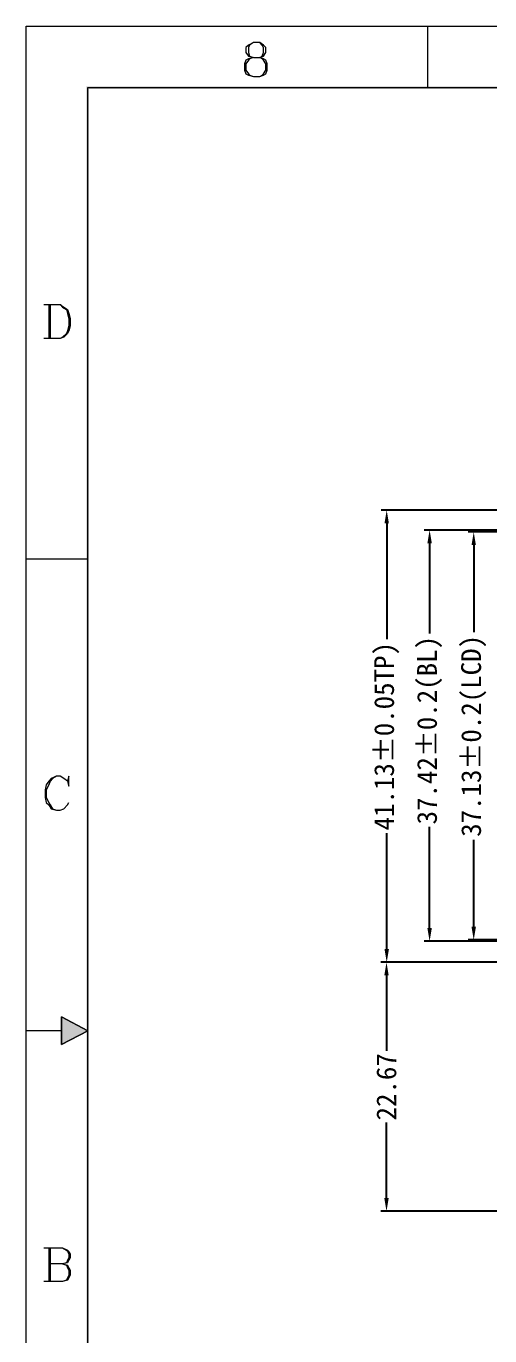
# Model space of a CAD drawing. Extents: x 1969 to 2227, y -979 to -796.
# Drawn here: x 1968.8 to 2011, y -915.7 to -796.5 of the extents above; entities that cross this region are included whole.
import ezdxf

# ---------------------------------------------------------------- set-up
doc = ezdxf.new("R2010")
doc.units = 0
doc.header["$LTSCALE"] = 16.335
doc.layers.add('BL-HOU', color=7, linetype='Continuous', lineweight=13)
doc.layers.add('标注', color=4, linetype='Continuous')
doc.styles.add('宋体', font='')
doc.styles.get('宋体').set_extended_font_data('SimSun')
doc.dimstyles.new('ISO-25$0', dxfattribs={"dimtxt": 1.8, "dimasz": 1.2, "dimexe": 0.5, "dimexo": 0.5, "dimgap": 0.2, "dimtad": 0, "dimdsep": 46, "dimtxsty": '宋体', "dimcen": 2.5, "dimclrd": 3, "dimclre": 3, "dimclrt": 3, "dimadec": 0, "dimazin": 0, "dimtp": 1.2, "dimtm": 1.2, "dimtfac": 1, "dimtmove": 0, "dimatfit": 3, "dimfxl": 1, "dimtolj": 1, "dimarcsym": 0})

# ---------------------------------------------------------------- blocks, each defined once
blk = doc.blocks.new('*D701')
at = {"layer": 'Defpoints', "color": 0}
for p in [(2036.14, -842.35), (2005.5, -879.77), (2035.86, -879.77)]:
    blk.add_point(p, dxfattribs=at)
at = {"layer": '标注', "color": 3, "lineweight": -2}
for p, q in [((2035.64, -842.35), (2005, -842.35)), ((2005.5, -843.55), (2005.5, -851.75)), ((2005.5, -878.57), (2005.5, -869.36)), ((2035.36, -879.77), (2005, -879.77))]:
    blk.add_line(p, q, dxfattribs=at)
at = {"layer": '标注', "color": 3}
for points in [[(2005.3, -843.55), (2005.7, -843.55), (2005.5, -842.35)], [(2005.3, -878.57), (2005.7, -878.57), (2005.5, -879.77)]]:
    blk.add_solid(points, dxfattribs=at)
at = {"layer": '标注', "color": 3, "insert": (2005.5, -860.56), "char_height": 1.8, "attachment_point": 5, "rotation": 90, "style": '宋体'}
blk.add_mtext('\\A1;37.42%%P0.2(BL)', dxfattribs=at)
blk = doc.blocks.new('*D711')
at = {"layer": 'Defpoints', "color": 0}
for p in [(2009.51, -842.52), (2036.5, -842.52), (2035.86, -879.65)]:
    blk.add_point(p, dxfattribs=at)
at = {"layer": '标注', "color": 3, "lineweight": -2}
for p, q in [((2036, -842.52), (2009.01, -842.52)), ((2009.51, -843.72), (2009.51, -851.64)), ((2009.51, -878.45), (2009.51, -870.53)), ((2035.36, -879.65), (2009.01, -879.65))]:
    blk.add_line(p, q, dxfattribs=at)
at = {"layer": '标注', "color": 3}
for points in [[(2009.31, -843.72), (2009.71, -843.72), (2009.51, -842.52)], [(2009.31, -878.45), (2009.71, -878.45), (2009.51, -879.65)]]:
    blk.add_solid(points, dxfattribs=at)
at = {"layer": '标注', "color": 3, "insert": (2009.51, -861.08), "char_height": 1.8, "attachment_point": 5, "rotation": 90, "style": '宋体'}
blk.add_mtext('\\A1;37.13%%p0.2(LCD)', dxfattribs=at)
blk = doc.blocks.new('*D724')
at = {"layer": 'Defpoints', "color": 0}
for p in [(2046.24, -840.54), (2001.6, -881.68), (2046.86, -881.68)]:
    blk.add_point(p, dxfattribs=at)
at = {"layer": '标注', "color": 3, "lineweight": -2}
for p, q in [((2045.74, -840.54), (2001.1, -840.54)), ((2001.6, -841.74), (2001.6, -852.27)), ((2001.6, -880.48), (2001.6, -869.94)), ((2046.36, -881.68), (2001.1, -881.68))]:
    blk.add_line(p, q, dxfattribs=at)
at = {"layer": '标注', "color": 3}
for points in [[(2001.4, -841.74), (2001.8, -841.74), (2001.6, -840.54)], [(2001.4, -880.48), (2001.8, -880.48), (2001.6, -881.68)]]:
    blk.add_solid(points, dxfattribs=at)
at = {"layer": '标注', "color": 3, "insert": (2001.6, -861.11), "char_height": 1.8, "attachment_point": 5, "rotation": 90, "style": '宋体'}
blk.add_mtext('\\A1;41.13%%P0.05TP)', dxfattribs=at)
blk = doc.blocks.new('*D729')
at = {"layer": 'Defpoints', "color": 0}
for p in [(2001.6, -881.68), (2001.58, -904.34), (2041.8, -904.34)]:
    blk.add_point(p, dxfattribs=at)
at = {"layer": '标注', "color": 3, "lineweight": -2}
for p, q in [((2001.1, -881.68), (2001.08, -881.68)), ((2001.58, -882.88), (2001.58, -889.75)), ((2001.58, -903.14), (2001.58, -896.27)), ((2041.3, -904.34), (2001.08, -904.34))]:
    blk.add_line(p, q, dxfattribs=at)
at = {"layer": '标注', "color": 3}
for points in [[(2001.38, -882.88), (2001.78, -882.88), (2001.58, -881.68)], [(2001.38, -903.14), (2001.78, -903.14), (2001.58, -904.34)]]:
    blk.add_solid(points, dxfattribs=at)
at = {"layer": '标注', "color": 3, "insert": (2001.58, -893.01), "char_height": 1.8, "attachment_point": 5, "rotation": 90, "style": '宋体'}
blk.add_mtext('\\A1;22.67', dxfattribs=at)

msp = doc.modelspace()

# ---------------------------------------------------------------- hatches: boundary and pattern name
at = {"layer": 'BL-HOU'}
h = msp.add_hatch(color=7, dxfattribs=at)
h.dxf.hatch_style = 2
h.paths.add_polyline_path([(2005.343, -801.976), (1974.532, -802.205), (1974.304, -801.976)])
h = msp.add_hatch(color=7, dxfattribs=at)
h.dxf.hatch_style = 2
h.paths.add_polyline_path([(1974.532, -802.205), (1974.304, -801.976), (1974.532, -948.731)])
h = msp.add_hatch(color=7, dxfattribs=at)
h.dxf.hatch_style = 2
h.paths.add_polyline_path([(1974.304, -801.976), (1974.532, -948.731), (1974.304, -948.731)])
h = msp.add_hatch(color=7, dxfattribs=at)
h.dxf.hatch_style = 2
h.paths.add_polyline_path([(2221.71, -802.205), (2221.938, -801.976), (1974.418, -802.205)])
h = msp.add_hatch(color=7, dxfattribs=at)
h.dxf.hatch_style = 2
h.paths.add_polyline_path([(2221.938, -801.976), (1974.418, -802.205), (1974.418, -801.976)])
h = msp.add_hatch(color=7, dxfattribs=at)
h.dxf.hatch_style = 2
h.paths.add_polyline_path([(2005.343, -802.205), (2005.343, -801.976), (1974.532, -802.205)])
h = msp.add_hatch(color=7, dxfattribs=at)
h.dxf.hatch_style = 2
h.paths.add_polyline_path([(1974.532, -802.09), (1974.304, -802.09), (1974.532, -973.609)])
h = msp.add_hatch(color=7, dxfattribs=at)
h.dxf.hatch_style = 2
h.paths.add_polyline_path([(1974.304, -802.09), (1974.532, -973.609), (1974.304, -973.837)])
h = msp.add_hatch(color=7, dxfattribs=at)
h.dxf.hatch_style = 2
h.paths.add_polyline_path([(1972.021, -886.651), (1972.021, -889.162), (1974.418, -887.907)])

# ---------------------------------------------------------------- linework, layer by layer
at = {"layer": 'BL-HOU', "color": 7, "lineweight": 0}
for p, q in [((1970.424, -821.833), (1971.907, -821.833)), ((1970.88, -821.833), (1970.88, -824.914)), ((1970.994, -821.833), (1970.994, -824.914)), ((1971.907, -821.833), (1972.249, -822.061)), ((1971.907, -821.833), (1972.135, -822.061)), ((1972.135, -822.061), (1972.478, -822.289)), ((1972.249, -822.061), (1972.592, -822.289)), ((1972.478, -822.289), (1972.592, -822.632)), ((1972.592, -822.289), (1972.706, -822.632)), ((1972.592, -822.632), (1972.706, -823.088)), ((1972.706, -822.632), (1972.82, -823.088)), ((1972.706, -823.088), (1972.706, -823.773)), ((1972.82, -823.088), (1972.82, -823.773)), ((1972.478, -824.457), (1972.135, -824.8)), ((1972.592, -824.457), (1972.249, -824.8)), ((1972.592, -824.229), (1972.478, -824.457)), ((1972.706, -823.773), (1972.592, -824.229)), ((1972.706, -824.229), (1972.592, -824.457)), ((1972.82, -823.773), (1972.706, -824.229)), ((1971.907, -824.914), (1970.424, -824.914)), ((1972.249, -824.8), (1971.907, -824.914)), ((1972.135, -824.8), (1971.907, -824.914)), ((1974.418, -844.999), (1968.826, -844.999)), ((1971.108, -864.969), (1970.88, -865.197)), ((1971.222, -864.969), (1970.994, -865.197)), ((1971.565, -864.741), (1971.108, -864.969)), ((1971.565, -864.741), (1971.222, -864.969)), ((1971.907, -864.741), (1971.565, -864.741)), ((1972.249, -864.969), (1971.907, -864.741)), ((1972.592, -865.197), (1972.249, -864.969)), ((1972.706, -864.741), (1972.592, -865.197)), ((1972.706, -865.654), (1972.706, -864.741)), ((1970.652, -865.54), (1970.538, -865.996)), ((1970.538, -865.996), (1970.538, -866.681)), ((1970.88, -865.197), (1970.652, -865.54)), ((1970.88, -865.54), (1970.652, -865.996)), ((1970.652, -865.996), (1970.652, -866.681)), ((1970.994, -865.197), (1970.88, -865.54)), ((1972.592, -865.197), (1972.706, -865.654)), ((1970.538, -866.681), (1970.652, -867.137)), ((1970.652, -866.681), (1970.88, -867.137)), ((1970.652, -867.137), (1970.88, -867.365)), ((1970.88, -867.137), (1970.994, -867.365)), ((1970.88, -867.365), (1971.108, -867.708)), ((1970.994, -867.365), (1971.222, -867.708)), ((1972.249, -867.708), (1972.592, -867.365)), ((1972.592, -867.365), (1972.706, -867.137)), ((1971.108, -867.708), (1971.565, -867.822)), ((1971.222, -867.708), (1971.565, -867.822)), ((1971.565, -867.822), (1971.907, -867.822)), ((1971.907, -867.822), (1972.249, -867.708)), ((1972.021, -889.162), (1972.021, -886.651)), ((1972.021, -886.651), (1972.021, -889.162)), ((1972.021, -886.651), (1974.418, -887.907)), ((1974.418, -887.907), (1972.021, -886.651)), ((1972.021, -887.907), (1968.826, -887.907)), ((1974.418, -887.907), (1972.021, -889.162)), ((1972.021, -889.162), (1974.418, -887.907)), ((1970.424, -907.649), (1972.135, -907.649)), ((1970.88, -907.649), (1970.88, -910.73)), ((1970.994, -907.649), (1970.994, -910.73)), ((1972.135, -907.649), (1972.592, -907.877)), ((1972.135, -907.649), (1972.478, -907.877)), ((1972.478, -907.877), (1972.592, -907.991)), ((1972.592, -907.877), (1972.706, -907.991)), ((1972.592, -907.991), (1972.706, -908.219)), ((1972.706, -907.991), (1972.82, -908.219)), ((1972.135, -909.132), (1970.994, -909.132)), ((1972.592, -909.018), (1972.135, -909.132)), ((1972.478, -909.018), (1972.135, -909.132)), ((1972.135, -909.132), (1972.592, -909.246)), ((1972.135, -909.132), (1972.478, -909.246)), ((1972.592, -908.79), (1972.478, -909.018)), ((1972.478, -909.246), (1972.592, -909.475)), ((1972.706, -908.562), (1972.592, -908.79)), ((1972.706, -908.79), (1972.592, -909.018)), ((1972.592, -909.246), (1972.706, -909.475)), ((1972.706, -908.219), (1972.706, -908.562)), ((1972.82, -908.562), (1972.706, -908.79)), ((1972.82, -908.219), (1972.82, -908.562)), ((1972.592, -910.388), (1972.478, -910.616)), ((1972.592, -909.475), (1972.706, -909.703)), ((1972.706, -910.159), (1972.592, -910.388)), ((1972.706, -910.388), (1972.592, -910.616)), ((1972.706, -909.475), (1972.82, -909.703)), ((1972.706, -909.703), (1972.706, -910.159)), ((1972.82, -910.159), (1972.706, -910.388)), ((1972.82, -909.703), (1972.82, -910.159)), ((1972.135, -910.73), (1970.424, -910.73)), ((1972.592, -910.616), (1972.135, -910.73)), ((1972.478, -910.616), (1972.135, -910.73))]:
    msp.add_line(p, q, dxfattribs=at)
for points in [[(1968.826, -796.499), (2227.415, -796.499), (2227.415, -979.314), (1968.826, -979.314)], [(1974.418, -802.09), (2221.824, -802.09), (2221.824, -973.723), (1974.418, -973.723)]]:
    msp.add_lwpolyline(points, close=True, dxfattribs=at)
for points in [[(2005.343, -802.09), (2005.343, -796.499)], [(1989.481, -797.982), (1989.025, -798.211), (1988.796, -798.439), (1988.796, -798.895), (1989.025, -799.238), (1989.481, -799.352), (1990.052, -799.352), (1990.394, -799.238), (1990.622, -798.895), (1990.622, -798.439), (1990.394, -798.211), (1990.052, -797.982), (1989.481, -797.982), (1989.139, -798.211), (1989.025, -798.439), (1989.025, -798.895), (1989.139, -799.238), (1989.481, -799.352)], [(1990.052, -799.352), (1990.28, -799.238), (1990.394, -798.895), (1990.394, -798.439), (1990.28, -798.211), (1990.052, -797.982)], [(1989.481, -799.352), (1989.025, -799.466), (1988.796, -799.58), (1988.682, -799.922), (1988.682, -800.493), (1988.796, -800.835), (1989.025, -800.949), (1989.481, -801.063), (1990.052, -801.063), (1990.394, -800.949), (1990.622, -800.835), (1990.736, -800.493), (1990.736, -799.922), (1990.622, -799.58), (1990.394, -799.466), (1990.052, -799.352)], [(1989.481, -799.352), (1989.139, -799.466), (1989.025, -799.58), (1988.796, -799.922), (1988.796, -800.493), (1989.025, -800.835), (1989.139, -800.949), (1989.481, -801.063)], [(1990.052, -801.063), (1990.28, -800.949), (1990.394, -800.835), (1990.622, -800.493), (1990.622, -799.922), (1990.394, -799.58), (1990.28, -799.466), (1990.052, -799.352)]]:
    msp.add_lwpolyline(points, dxfattribs=at)

# ---------------------------------------------------------------- dimensions: what is measured, and where the dimension line sits
at = {"layer": '标注'}
for base, p1, p2, text, picture, middle in [((2001.604, -881.675), (2046.241, -840.542), (2046.862, -881.675), '<>%%P0.05TP)', '*D724', (2001.604, -861.108)), ((2005.496, -879.771), (2036.141, -842.352), (2035.856, -879.771), '<>%%P0.2(BL)', '*D701', (2005.496, -860.556))]:
    dim = msp.add_linear_dim(base=base, p1=p1, p2=p2, angle=90, text=text, dimstyle='ISO-25$0', override={"dimtxsty": '宋体'}, dxfattribs=at)
    dim.commit()
    dim.dimension.update_dxf_attribs({"geometry": picture, "text_midpoint": middle, "dimtype": 160})
dim = msp.add_linear_dim(base=(2009.506, -842.517), p1=(2035.865, -879.651), p2=(2036.496, -842.517), angle=90, text='<>%%p0.2(LCD)', dimstyle='ISO-25$0', override={"dimtxsty": '宋体'}, dxfattribs=at)
dim.commit()
dim.dimension.update_dxf_attribs({"geometry": '*D711', "text_midpoint": (2009.506, -861.084)})
dim = msp.add_linear_dim(base=(2001.583, -904.344), p1=(2001.604, -881.675), p2=(2041.801, -904.344), angle=90, dimstyle='ISO-25$0', override={"dimtxsty": '宋体'}, dxfattribs=at)
dim.commit()
dim.dimension.update_dxf_attribs({"geometry": '*D729', "text_midpoint": (2001.583, -893.009)})

doc.saveas('drawing.dxf')
